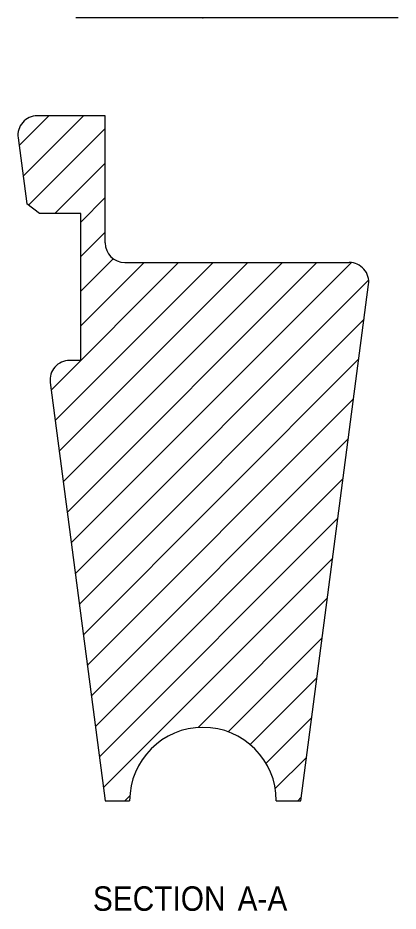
# Model space of a CAD drawing. Header units: inches. Extents: x 0 to 21.8, y -7.8 to 16.9.
# Drawn here: x 13.388 to 15.332, y 4.709 to 9.273 of the extents above; entities that cross this region are included whole.
import ezdxf

# ---------------------------------------------------------------- set-up
doc = ezdxf.new("R2010")
doc.units = ezdxf.units.IN
doc.header["$MEASUREMENT"] = 0
doc.header["$PDSIZE"] = -1
doc.linetypes.add('SLD-Solid', pattern=[0])
for name, color, linetype, lineweight in [('1', 178, 'SLD-Solid', 15), ('2', 200, 'SLD-Solid', 15), ('3', 130, 'SLD-Solid', 15), ('4', 50, 'SLD-Solid', 15)]:
    doc.layers.add(name, color=color, linetype=linetype, lineweight=lineweight)
doc.styles.add('SLDTEXTSTYLE0', font='GOTHIC.TTF', dxfattribs={"width": 0.913})

# ---------------------------------------------------------------- blocks, each defined once
blk = doc.blocks.new('SW_NOTE_3')
at = {"layer": '2', "color": 0, "char_height": 0.125, "attachment_point": 2, "style": 'SLDTEXTSTYLE0'}
for s, insert in [('SECTION', (0.3418, 0.1597)), (' A-A', (0.8486, 0.1597))]:
    blk.add_mtext(s, dxfattribs=dict(at, insert=insert))

msp = doc.modelspace()

# ---------------------------------------------------------------- hatches: boundary and pattern name
at = {"layer": '4', "true_color": 0xffff00}
h = msp.add_hatch(dxfattribs=at)
h.set_pattern_fill('ANSI31', color=2, style=0)
edge = h.paths.add_edge_path(flags=0)
edge.add_line((14.8343, 5.2727), (15.1815, 7.9097))
edge.add_arc((15.0823, 7.9227), 0.1, 352.5, 450)
edge.add_line((15.0823, 8.0227), (13.9343, 8.0227))
edge.add_arc((13.9343, 8.1227), 0.1, 180, 270, ccw=False)
edge.add_line((13.8343, 8.1227), (13.8343, 8.7727))
edge.add_line((13.8343, 8.7727), (13.4875, 8.7727))
edge.add_arc((13.4875, 8.6727), 0.1, 90, 187.5)
edge.add_line((13.3884, 8.6597), (13.4328, 8.3223))
edge.add_line((13.4328, 8.3223), (13.4974, 8.2727))
edge.add_line((13.4974, 8.2727), (13.7097, 8.2727))
edge.add_line((13.7097, 8.2727), (13.7097, 7.5227))
edge.add_line((13.7097, 7.5227), (13.6521, 7.5227))
edge.add_arc((13.6521, 7.4227), 0.1, 90, 187.5)
edge.add_line((13.553, 7.4097), (13.8343, 5.2727))
edge.add_line((13.8343, 5.2727), (13.9593, 5.2727))
edge.add_arc((14.3343, 5.2727), 0.375, 0, 180, ccw=False)
edge.add_line((14.7093, 5.2727), (14.8343, 5.2727))

# ---------------------------------------------------------------- linework, layer by layer
at = {"color": 7, "linetype": 'Continuous', "lineweight": 0}
msp.add_point((14.3343, 9.2727), dxfattribs=at)
at = {"layer": '1'}
for p, q in [((13.8343, 8.7727), (13.4875, 8.7727)), ((13.8343, 8.1227), (13.8343, 8.7727)), ((13.3884, 8.6597), (13.4328, 8.3223)), ((13.4974, 8.2727), (13.4328, 8.3223)), ((13.7097, 8.2727), (13.4974, 8.2727)), ((13.7097, 7.5227), (13.7097, 8.2727)), ((13.9343, 8.0227), (15.0823, 8.0227)), ((14.8343, 5.2727), (15.1815, 7.9097)), ((13.7097, 7.5227), (13.6521, 7.5227)), ((13.553, 7.4097), (13.8343, 5.2727)), ((13.8343, 5.2727), (13.9593, 5.2727)), ((14.7093, 5.2727), (14.8343, 5.2727))]:
    msp.add_line(p, q, dxfattribs=at)
for centre, radius, start, end in [((13.4875, 8.6727), 0.1, 90, 187.5), ((13.9343, 8.1227), 0.1, 180, 270), ((15.0823, 7.9227), 0.1, 352.5, 90), ((13.6521, 7.4227), 0.1, 90, 187.5), ((14.3343, 5.2727), 0.375, 0, 180)]:
    msp.add_arc(centre, radius, start, end, dxfattribs=at)
at = {"layer": '3', "color": 4, "true_color": 0x00ffff}
msp.add_line((15.3323, 9.2727), (13.6843, 9.2727), dxfattribs=at)

# ---------------------------------------------------------------- block references
at = {"layer": '2', "color": 6, "true_color": 0xff00ff}
msp.add_blockref('SW_NOTE_3', (13.7686, 4.6758), dxfattribs=at)

doc.saveas('drawing.dxf')
